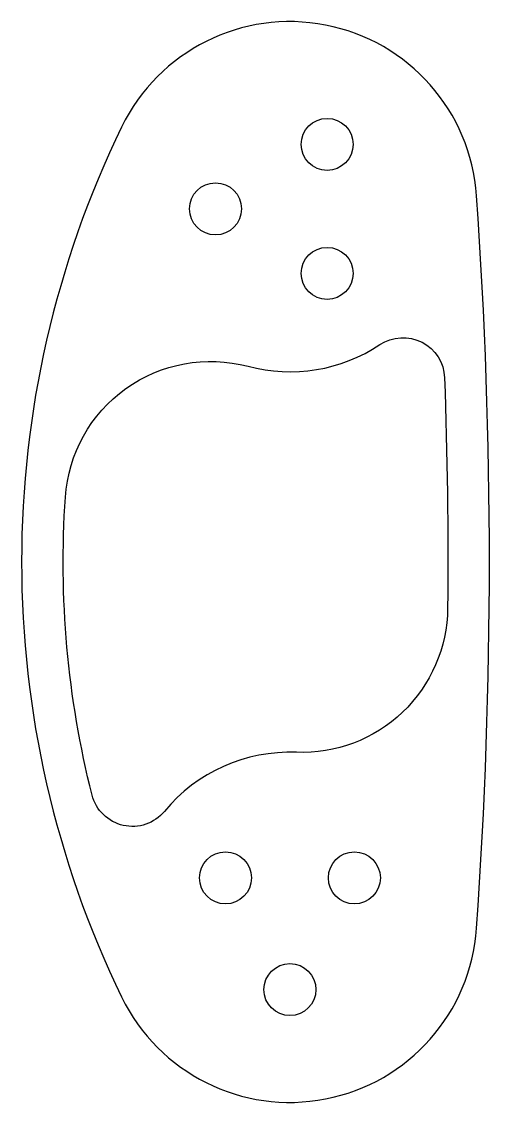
# Model space of a CAD drawing. Header units: millimetres. Extents: x -29.9 to -7.4, y -26 to 26.
import ezdxf

# ---------------------------------------------------------------- set-up
doc = ezdxf.new("R2010")
doc.units = ezdxf.units.MM

msp = doc.modelspace()

# ---------------------------------------------------------------- linework, layer by layer
for points in [[(-25.065, 20.905, 0.230154), (-25.065, -20.905, 0.767794), (-7.993, -17.6, 0.035011), (-7.993, 17.6, 0.767794)], [(-18.985, 9.405, 0.21485), (-12.639, 10.449, -0.586457), (-9.533, 8.853, -0.011086), (-9.386, -2.215, -0.423193), (-16.662, -9.147, 0.234041), (-23.006, -11.983, -0.614514), (-26.487, -11.198, -0.0789), (-27.77, 3.116, -0.47169)]]:
    msp.add_lwpolyline(points, format="xyb", close=True)
for centre in [(-15.181, 20.071), (-20.55, 16.971), (-15.181, 13.871), (-20.071, -15.181), (-13.871, -15.181), (-16.971, -20.55)]:
    msp.add_circle(centre, 1.25)

doc.saveas('drawing.dxf')
